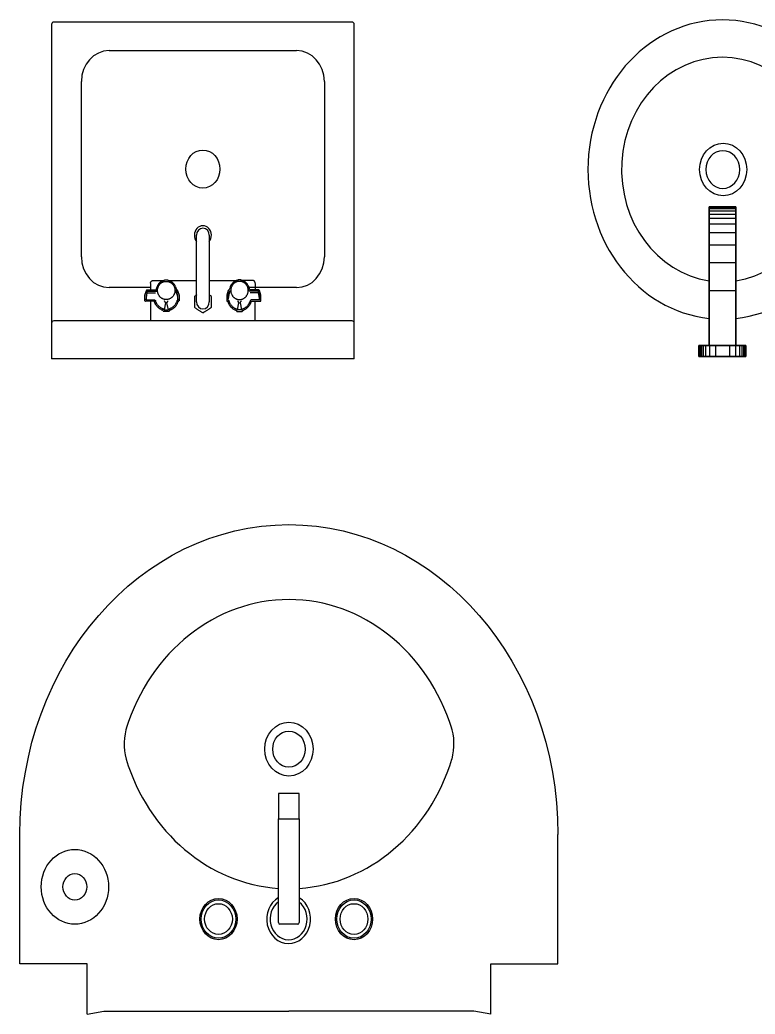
# Model space of a CAD drawing. Header units: inches. Extents: x -610279 to 716273, y -3458896 to 18603.
# Drawn here: x -236519 to -47981, y -3300124 to -3045124 of the extents above; entities that cross this region are included whole.
import ezdxf

# ---------------------------------------------------------------- set-up
doc = ezdxf.new("R2010")
doc.units = ezdxf.units.IN
doc.layers.add('6.Furniture', color=2, linetype='Continuous')
doc.layers.add('freecads.com', color=7, linetype='Continuous')
doc.styles.add('PL-01$0$Standard', font='ARIALN.TTF')

# ---------------------------------------------------------------- blocks, each defined once
blk = doc.blocks.new('bathroom blocks')
at = {"layer": 'freecads.com'}
for p, q in [((676, 17197.7), (701, 17193.7)), ((676, 17197.7), (676, 17130.7)), ((676, 17197.7), (701, 17193.7)), ((676, 17197.7), (676, 17130.7)), ((676, 17197.7), (701, 17193.7)), ((676, 17197.7), (676, 17130.7)), ((676, 17197.7), (701, 17193.7)), ((676, 17197.7), (676, 17130.7)), ((701, 17193.7), (976, 17193.7)), ((701, 17193.7), (976, 17193.7)), ((701, 17193.7), (976, 17193.7)), ((701, 17193.7), (976, 17193.7)), ((1251, 17193.7), (976, 17193.7)), ((1251, 17193.7), (976, 17193.7)), ((1251, 17193.7), (976, 17193.7)), ((1251, 17193.7), (976, 17193.7)), ((1276, 17197.7), (1251, 17193.7)), ((1276, 17197.7), (1251, 17193.7)), ((1276, 17197.7), (1251, 17193.7)), ((1276, 17197.7), (1251, 17193.7)), ((1276, 17197.7), (1276, 17130.7)), ((1276, 17197.7), (1276, 17130.7)), ((1276, 17197.7), (1276, 17130.7)), ((1276, 17197.7), (1276, 17130.7)), ((576, 17130.7), (576, 16957.6)), ((676, 17130.7), (576, 17130.7)), ((576, 17130.7), (576, 16957.6)), ((676, 17130.7), (576, 17130.7)), ((576, 17130.7), (576, 16957.6)), ((676, 17130.7), (576, 17130.7)), ((576, 17130.7), (576, 16957.6)), ((676, 17130.7), (576, 17130.7)), ((1276, 17130.7), (1376, 17130.7)), ((1276, 17130.7), (1376, 17130.7)), ((1276, 17130.7), (1376, 17130.7)), ((1276, 17130.7), (1376, 17130.7)), ((1376, 17130.7), (1376, 16957.6)), ((1376, 17130.7), (1376, 16957.6)), ((1376, 17130.7), (1376, 16957.6)), ((1376, 17130.7), (1376, 16957.6)), ((960.5, 16936.7), (960.5, 17075.4)), ((960.5, 16936.7), (960.5, 17075.4)), ((960.5, 16936.7), (960.5, 17075.4)), ((960.5, 16936.7), (960.5, 17075.4)), ((962.5, 17077.4), (989.4, 17077.4)), ((962.5, 17077.4), (989.4, 17077.4)), ((962.5, 17077.4), (989.4, 17077.4)), ((962.5, 17077.4), (989.4, 17077.4)), ((991.4, 17075.4), (991.4, 16936.7)), ((991.4, 17075.4), (991.4, 16936.7)), ((991.4, 17075.4), (991.4, 16936.7)), ((991.4, 17075.4), (991.4, 16936.7)), ((991.4, 16936.7), (960.5, 16936.7)), ((991.4, 16936.7), (960.5, 16936.7)), ((960.5, 16936.7), (960.5, 16902.7)), ((991.4, 16936.7), (960.5, 16936.7)), ((991.4, 16936.7), (960.5, 16936.7)), ((960.5, 16936.7), (960.5, 16902.7)), ((991.4, 16936.7), (960.5, 16936.7)), ((991.4, 16936.7), (960.5, 16936.7)), ((960.5, 16936.7), (960.5, 16902.7)), ((991.4, 16936.7), (960.5, 16936.7)), ((991.4, 16936.7), (960.5, 16936.7)), ((960.5, 16936.7), (960.5, 16902.7)), ((991.4, 16902.7), (991.4, 16936.7)), ((991.4, 16902.7), (991.4, 16936.7)), ((991.4, 16902.7), (991.4, 16936.7)), ((991.4, 16902.7), (991.4, 16936.7)), ((960.5, 16902.7), (991.4, 16902.7)), ((960.5, 16902.7), (991.4, 16902.7)), ((960.5, 16902.7), (991.4, 16902.7)), ((960.5, 16902.7), (991.4, 16902.7)), ((296.4, 16319.1), (296.4, 16304.1)), ((366.4, 16319.1), (296.4, 16319.1)), ((296.4, 16304.1), (296.4, 16319.1)), ((296.6, 16304.1), (296.6, 16319.1)), ((296.8, 16304.1), (296.8, 16319.1)), ((297.2, 16304.1), (297.2, 16319.1)), ((297.8, 16304.1), (297.8, 16319.1)), ((298.7, 16304.1), (298.7, 16319.1)), ((300.3, 16304.1), (300.3, 16319.1)), ((302.6, 16304.1), (302.6, 16319.1)), ((306.2, 16304.1), (306.2, 16319.1)), ((312.2, 16304.1), (312.2, 16319.1)), ((320.9, 16304.1), (320.9, 16319.1)), ((341.8, 16304.1), (341.8, 16319.1)), ((350.5, 16304.1), (350.5, 16319.1)), ((356.5, 16304.1), (356.5, 16319.1)), ((360.1, 16304.1), (360.1, 16319.1)), ((362.4, 16304.1), (362.4, 16319.1)), ((364, 16304.1), (364, 16319.1)), ((364.9, 16304.1), (364.9, 16319.1)), ((365.5, 16304.1), (365.5, 16319.1)), ((365.9, 16304.1), (365.9, 16319.1)), ((366.1, 16304.1), (366.1, 16319.1)), ((366.3, 16304.1), (366.3, 16319.1)), ((366.4, 16304.1), (366.4, 16319.1)), ((878.9, 16322.1), (1328.9, 16322.1)), ((878.9, 16322.1), (878.9, 15875.3)), ((1328.9, 15875.3), (1328.9, 16322.1)), ((296.4, 16304.1), (366.4, 16304.1)), ((351.4, 16304.1), (311.4, 16304.1)), ((311.4, 16304.1), (311.4, 16119.1)), ((351.4, 16119.1), (351.4, 16304.1)), ((882.1, 16271.3), (1325.7, 16271.3)), ((1026.1, 16271.3), (1026.1, 16264.3)), ((1026.1, 16264.3), (1026.1, 16245.2)), ((1181.7, 16264.3), (1181.7, 16271.3)), ((1181.7, 16245.2), (1181.7, 16264.3)), ((1033.4, 16248.7), (1033, 16248.1)), ((1033.7, 16249.3), (1033.4, 16248.7)), ((1034.1, 16249.9), (1033.7, 16249.3)), ((1034.5, 16250.5), (1034.1, 16249.9)), ((1034.9, 16251), (1034.5, 16250.5)), ((1035.4, 16251.6), (1034.9, 16251)), ((1035.4, 16248.7), (1035.1, 16248.1)), ((1035.9, 16252.1), (1035.4, 16251.6)), ((1035.9, 16249.2), (1035.4, 16248.7)), ((1036.4, 16252.6), (1035.9, 16252.1)), ((1036.3, 16249.8), (1035.9, 16249.2)), ((1036.8, 16250.3), (1036.3, 16249.8)), ((1036.9, 16253.1), (1036.4, 16252.6)), ((1037.2, 16250.9), (1036.8, 16250.3)), ((1037.4, 16253.6), (1036.9, 16253.1)), ((1037.8, 16251.4), (1037.2, 16250.9)), ((1038, 16254), (1037.4, 16253.6)), ((1038.3, 16251.9), (1037.8, 16251.4)), ((1038.6, 16254.5), (1038, 16254)), ((1038.9, 16252.3), (1038.3, 16251.9)), ((1039.2, 16254.9), (1038.6, 16254.5)), ((1039.4, 16252.8), (1038.9, 16252.3)), ((1039.8, 16255.2), (1039.2, 16254.9)), ((1040, 16253.2), (1039.4, 16252.8)), ((1040.4, 16255.6), (1039.8, 16255.2)), ((1040.7, 16253.5), (1040, 16253.2)), ((1041.1, 16255.9), (1040.4, 16255.6)), ((1041.3, 16253.9), (1040.7, 16253.5)), ((1041.8, 16256.2), (1041.1, 16255.9)), ((1041.9, 16254.2), (1041.3, 16253.9)), ((1042.4, 16256.5), (1041.8, 16256.2)), ((1042.6, 16254.5), (1041.9, 16254.2)), ((1043.1, 16256.8), (1042.4, 16256.5)), ((1043.3, 16254.8), (1042.6, 16254.5)), ((1043.8, 16257), (1043.1, 16256.8)), ((1044, 16255.1), (1043.3, 16254.8)), ((1044.2, 16257.1), (1043.8, 16257)), ((1044.7, 16255.3), (1044, 16255.1)), ((1044.3, 16257.2), (1044.2, 16257.1)), ((1044.2, 16257.1), (1044.2, 16257.1)), ((1044.5, 16257.2), (1044.3, 16257.2)), ((1044.6, 16257.3), (1044.5, 16257.2)), ((1044.7, 16257.5), (1044.6, 16257.4)), ((1044.6, 16257.4), (1044.6, 16257.3)), ((1044.7, 16257.8), (1044.7, 16257.7)), ((1044.7, 16257.7), (1044.7, 16257.7)), ((1044.7, 16257.7), (1044.7, 16257.5)), ((1045, 16255.4), (1044.7, 16255.3)), ((1045.3, 16255.5), (1045, 16255.4)), ((1045.6, 16255.7), (1045.3, 16255.5)), ((1053.3, 16258.6), (1045.5, 16258.6)), ((1045.9, 16256), (1045.6, 16255.7)), ((1046.1, 16256.3), (1045.9, 16256)), ((1046.2, 16256.6), (1046.1, 16256.3)), ((1046.3, 16256.7), (1046.2, 16256.6)), ((1048.3, 16247.3), (1046.3, 16256.7)), ((1046.3, 16256.7), (1052.6, 16256.7)), ((1052.6, 16256.7), (1050.5, 16247.3)), ((1052.6, 16256.7), (1052.6, 16256.6)), ((1052.6, 16256.6), (1052.7, 16256.3)), ((1052.7, 16256.3), (1053, 16256)), ((1053, 16256), (1053.2, 16255.7)), ((1053.2, 16255.7), (1053.5, 16255.5)), ((1053.5, 16255.5), (1053.8, 16255.4)), ((1053.8, 16255.4), (1054.1, 16255.3)), ((1054.1, 16257.7), (1054.1, 16257.8)), ((1054.1, 16257.5), (1054.1, 16257.7)), ((1054.1, 16257.7), (1054.1, 16257.7)), ((1054.2, 16257.4), (1054.1, 16257.5)), ((1054.8, 16255.1), (1054.1, 16255.3)), ((1054.3, 16257.3), (1054.2, 16257.4)), ((1054.3, 16257.2), (1054.3, 16257.3)), ((1054.5, 16257.2), (1054.3, 16257.2)), ((1054.6, 16257.1), (1054.5, 16257.2)), ((1055.2, 16256.9), (1054.6, 16257.1)), ((1054.6, 16257.1), (1054.6, 16257.1)), ((1055.5, 16254.8), (1054.8, 16255.1)), ((1055.9, 16256.7), (1055.2, 16256.9)), ((1056.2, 16254.5), (1055.5, 16254.8)), ((1056.6, 16256.4), (1055.9, 16256.7)), ((1056.9, 16254.2), (1056.2, 16254.5)), ((1057.2, 16256.1), (1056.6, 16256.4)), ((1057.5, 16253.9), (1056.9, 16254.2)), ((1057.9, 16255.8), (1057.2, 16256.1)), ((1058.2, 16253.5), (1057.5, 16253.9)), ((1058.5, 16255.5), (1057.9, 16255.8)), ((1058.8, 16253.2), (1058.2, 16253.5)), ((1059.2, 16255.1), (1058.5, 16255.5)), ((1059.4, 16252.8), (1058.8, 16253.2)), ((1059.8, 16254.8), (1059.2, 16255.1)), ((1060, 16252.3), (1059.4, 16252.8)), ((1060.4, 16254.3), (1059.8, 16254.8)), ((1060.5, 16251.9), (1060, 16252.3)), ((1060.9, 16253.9), (1060.4, 16254.3)), ((1061.1, 16251.4), (1060.5, 16251.9)), ((1061.5, 16253.5), (1060.9, 16253.9)), ((1061.6, 16250.9), (1061.1, 16251.4)), ((1062, 16253), (1061.5, 16253.5)), ((1062.1, 16250.3), (1061.6, 16250.9)), ((1062.6, 16252.5), (1062, 16253)), ((1062.5, 16249.8), (1062.1, 16250.3)), ((1063, 16249.2), (1062.5, 16249.8)), ((1063.1, 16252), (1062.6, 16252.5)), ((1063.4, 16248.7), (1063, 16249.2)), ((1063.5, 16251.5), (1063.1, 16252)), ((1063.7, 16248.1), (1063.4, 16248.7)), ((1064, 16250.9), (1063.5, 16251.5)), ((1064.4, 16250.3), (1064, 16250.9)), ((1064.8, 16249.8), (1064.4, 16250.3)), ((1065.2, 16249.2), (1064.8, 16249.8)), ((1065.5, 16248.6), (1065.2, 16249.2)), ((1065.9, 16247.9), (1065.5, 16248.6)), ((1091.9, 16253.7), (1091.2, 16253.2)), ((1091.2, 16253.2), (1091.2, 16245.9)), ((1092.7, 16254.1), (1091.9, 16253.7)), ((1093.5, 16254.6), (1092.7, 16254.1)), ((1094.2, 16255), (1093.5, 16254.6)), ((1095.1, 16255.5), (1094.2, 16255)), ((1095.9, 16256), (1095.1, 16255.5)), ((1096.7, 16256.4), (1095.9, 16256)), ((1097.5, 16256.9), (1096.7, 16256.4)), ((1098.3, 16257.4), (1097.5, 16256.9)), ((1099.1, 16257.8), (1098.3, 16257.4)), ((1099.8, 16258.2), (1099.1, 16257.8)), ((1100.5, 16258.6), (1099.8, 16258.2)), ((1101.2, 16259), (1100.5, 16258.6)), ((1101.9, 16259.4), (1101.2, 16259)), ((1102.6, 16259.8), (1101.9, 16259.4)), ((1103.9, 16260.6), (1102.6, 16259.8)), ((1104.6, 16260.1), (1103.9, 16260.6)), ((1105.4, 16259.7), (1104.6, 16260.1)), ((1106.2, 16259.3), (1105.4, 16259.7)), ((1106.9, 16258.8), (1106.2, 16259.3)), ((1107.8, 16258.3), (1106.9, 16258.8)), ((1108.6, 16257.9), (1107.8, 16258.3)), ((1109.4, 16257.4), (1108.6, 16257.9)), ((1110.2, 16256.9), (1109.4, 16257.4)), ((1111, 16256.4), (1110.2, 16256.9)), ((1111.8, 16256), (1111, 16256.4)), ((1112.5, 16255.6), (1111.8, 16256)), ((1113.2, 16255.2), (1112.5, 16255.6)), ((1113.9, 16254.8), (1113.2, 16255.2)), ((1114.6, 16254.4), (1113.9, 16254.8)), ((1115.3, 16254), (1114.6, 16254.4)), ((1116.6, 16253.2), (1115.3, 16254)), ((1116.6, 16245.9), (1116.6, 16253.2)), ((1141.9, 16247.9), (1142.2, 16248.6)), ((1142.2, 16248.6), (1142.6, 16249.2)), ((1142.6, 16249.2), (1143, 16249.8)), ((1143, 16249.8), (1143.4, 16250.3)), ((1143.4, 16250.3), (1143.8, 16250.9)), ((1143.8, 16250.9), (1144.2, 16251.5)), ((1144, 16248.1), (1144.4, 16248.7)), ((1144.2, 16251.5), (1144.7, 16252)), ((1144.4, 16248.7), (1144.8, 16249.2)), ((1144.7, 16252), (1145.2, 16252.5)), ((1144.8, 16249.2), (1145.3, 16249.8)), ((1145.2, 16252.5), (1145.7, 16253)), ((1145.3, 16249.8), (1145.7, 16250.3)), ((1145.7, 16253), (1146.3, 16253.5)), ((1145.7, 16250.3), (1146.2, 16250.9)), ((1146.2, 16250.9), (1146.7, 16251.4)), ((1146.3, 16253.5), (1146.8, 16253.9)), ((1146.7, 16251.4), (1147.3, 16251.9)), ((1146.8, 16253.9), (1147.4, 16254.3)), ((1147.3, 16251.9), (1147.8, 16252.3)), ((1147.4, 16254.3), (1148, 16254.8)), ((1147.8, 16252.3), (1148.4, 16252.8)), ((1148, 16254.8), (1148.6, 16255.1)), ((1148.4, 16252.8), (1149, 16253.2)), ((1148.6, 16255.1), (1149.3, 16255.5)), ((1149, 16253.2), (1149.6, 16253.5)), ((1149.3, 16255.5), (1149.9, 16255.8)), ((1149.6, 16253.5), (1150.3, 16253.9)), ((1149.9, 16255.8), (1150.6, 16256.1)), ((1150.3, 16253.9), (1150.9, 16254.2)), ((1150.6, 16256.1), (1151.2, 16256.4)), ((1150.9, 16254.2), (1151.6, 16254.5)), ((1151.2, 16256.4), (1151.9, 16256.7)), ((1151.6, 16254.5), (1152.3, 16254.8)), ((1151.9, 16256.7), (1152.6, 16256.9)), ((1152.3, 16254.8), (1153, 16255.1)), ((1152.6, 16256.9), (1153.2, 16257.1)), ((1153, 16255.1), (1153.7, 16255.3)), ((1153.2, 16257.1), (1153.3, 16257.2)), ((1153.2, 16257.1), (1153.2, 16257.1)), ((1153.3, 16257.2), (1153.4, 16257.2)), ((1153.4, 16257.2), (1153.5, 16257.3)), ((1153.5, 16257.3), (1153.6, 16257.4)), ((1153.6, 16257.4), (1153.7, 16257.5)), ((1153.7, 16257.7), (1153.7, 16257.8)), ((1153.7, 16257.5), (1153.7, 16257.7)), ((1153.7, 16257.7), (1153.7, 16257.7)), ((1154, 16255.4), (1153.7, 16255.3)), ((1154.2, 16255.5), (1154, 16255.4)), ((1154.5, 16255.7), (1154.2, 16255.5)), ((1154.4, 16258.6), (1162.3, 16258.6)), ((1154.8, 16256), (1154.5, 16255.7)), ((1155, 16256.3), (1154.8, 16256)), ((1155.2, 16256.6), (1155, 16256.3)), ((1155.2, 16256.7), (1157.3, 16247.3)), ((1161.5, 16256.7), (1155.2, 16256.7)), ((1155.2, 16256.7), (1155.2, 16256.6)), ((1159.5, 16247.3), (1161.5, 16256.7)), ((1161.5, 16256.7), (1161.5, 16256.6)), ((1161.5, 16256.6), (1161.7, 16256.3)), ((1161.7, 16256.3), (1161.9, 16256)), ((1161.9, 16256), (1162.2, 16255.7)), ((1162.2, 16255.7), (1162.5, 16255.5)), ((1162.5, 16255.5), (1162.8, 16255.4)), ((1162.8, 16255.4), (1163.1, 16255.3)), ((1163.1, 16257.8), (1163.1, 16257.7)), ((1163.1, 16257.7), (1163.1, 16257.7)), ((1163.1, 16257.7), (1163.1, 16257.5)), ((1163.1, 16257.5), (1163.1, 16257.4)), ((1163.1, 16257.4), (1163.2, 16257.3)), ((1163.1, 16255.3), (1163.8, 16255.1)), ((1163.2, 16257.3), (1163.3, 16257.2)), ((1163.3, 16257.2), (1163.4, 16257.2)), ((1163.4, 16257.2), (1163.6, 16257.1)), ((1163.6, 16257.1), (1164, 16257)), ((1163.6, 16257.1), (1163.6, 16257.1)), ((1163.8, 16255.1), (1164.5, 16254.8)), ((1164, 16257), (1164.7, 16256.8)), ((1164.5, 16254.8), (1165.2, 16254.5)), ((1164.7, 16256.8), (1165.3, 16256.5)), ((1165.2, 16254.5), (1165.8, 16254.2)), ((1165.3, 16256.5), (1166, 16256.2)), ((1165.8, 16254.2), (1166.5, 16253.9)), ((1166, 16256.2), (1166.7, 16255.9)), ((1166.5, 16253.9), (1167.1, 16253.5)), ((1166.7, 16255.9), (1167.3, 16255.6)), ((1167.1, 16253.5), (1167.7, 16253.2)), ((1167.3, 16255.6), (1168, 16255.2)), ((1167.7, 16253.2), (1168.3, 16252.8)), ((1168, 16255.2), (1168.6, 16254.9)), ((1168.3, 16252.8), (1168.9, 16252.3)), ((1168.6, 16254.9), (1169.2, 16254.5)), ((1168.9, 16252.3), (1169.5, 16251.9)), ((1169.2, 16254.5), (1169.8, 16254)), ((1169.5, 16251.9), (1170, 16251.4)), ((1169.8, 16254), (1170.3, 16253.6)), ((1170, 16251.4), (1170.5, 16250.9)), ((1170.3, 16253.6), (1170.9, 16253.1)), ((1170.5, 16250.9), (1171, 16250.3)), ((1170.9, 16253.1), (1171.4, 16252.6)), ((1171, 16250.3), (1171.5, 16249.8)), ((1171.4, 16252.6), (1171.9, 16252.1)), ((1171.5, 16249.8), (1171.9, 16249.2)), ((1171.9, 16252.1), (1172.4, 16251.6)), ((1171.9, 16249.2), (1172.3, 16248.7)), ((1172.3, 16248.7), (1172.7, 16248.1)), ((1172.4, 16251.6), (1172.8, 16251)), ((1172.8, 16251), (1173.3, 16250.5)), ((1173.3, 16250.5), (1173.7, 16249.9)), ((1173.7, 16249.9), (1174.1, 16249.3)), ((1174.1, 16249.3), (1174.4, 16248.7)), ((1174.4, 16248.7), (1174.8, 16248.1)), ((1017.7, 16244.4), (1017.7, 16237)), ((1017.8, 16236.8), (1019.9, 16230.6)), ((1031.3, 16245.2), (1018.5, 16245.2)), ((1019.4, 16243.3), (1031.4, 16243.3)), ((1019.4, 16243.3), (1021.3, 16233.8)), ((1019.4, 16237.6), (1019.4, 16243.3)), ((1021.3, 16231.8), (1019.4, 16237.6)), ((1031.4, 16245.2), (1031.3, 16245.2)), ((1031.5, 16245.2), (1031.4, 16245.2)), ((1031.4, 16243.3), (1031.8, 16243.3)), ((1031.6, 16245.2), (1031.5, 16245.2)), ((1031.8, 16245.3), (1031.6, 16245.2)), ((1031.9, 16245.4), (1031.8, 16245.3)), ((1031.8, 16243.3), (1032.2, 16243.4)), ((1032, 16245.6), (1031.9, 16245.5)), ((1031.9, 16245.5), (1031.9, 16245.4)), ((1032.2, 16246.2), (1032, 16245.6)), ((1032, 16245.6), (1032, 16245.6)), ((1032.4, 16246.8), (1032.2, 16246.2)), ((1032.2, 16243.4), (1032.5, 16243.6)), ((1032.7, 16247.5), (1032.4, 16246.8)), ((1032.5, 16243.6), (1032.8, 16243.8)), ((1033, 16248.1), (1032.7, 16247.5)), ((1032.8, 16243.8), (1033.1, 16244)), ((1033.1, 16244), (1033.4, 16244.3)), ((1033.4, 16244.3), (1033.5, 16244.6)), ((1033.5, 16244.6), (1033.6, 16244.8)), ((1033.8, 16245.5), (1033.6, 16244.8)), ((1034.1, 16246.2), (1033.8, 16245.5)), ((1034.4, 16246.8), (1034.1, 16246.2)), ((1034.7, 16247.4), (1034.4, 16246.8)), ((1035.1, 16248.1), (1034.7, 16247.4)), ((1037.2, 16234.9), (1037, 16234.3)), ((1037.5, 16235.4), (1037.2, 16234.9)), ((1037.8, 16236), (1037.5, 16235.4)), ((1038.1, 16236.6), (1037.8, 16236)), ((1038.4, 16237.1), (1038.1, 16236.6)), ((1038.8, 16237.6), (1038.4, 16237.1)), ((1039.2, 16238.1), (1038.8, 16237.6)), ((1039.6, 16238.6), (1039.2, 16238.1)), ((1040, 16239), (1039.6, 16238.6)), ((1040.5, 16239.5), (1040, 16239)), ((1041, 16239.9), (1040.5, 16239.5)), ((1041.5, 16240.3), (1041, 16239.9)), ((1042, 16240.6), (1041.5, 16240.3)), ((1042.5, 16241), (1042, 16240.6)), ((1043.1, 16241.3), (1042.5, 16241)), ((1043.7, 16241.6), (1043.1, 16241.3)), ((1044.3, 16241.8), (1043.7, 16241.6)), ((1044.9, 16242.1), (1044.3, 16241.8)), ((1045.5, 16242.3), (1044.9, 16242.1)), ((1046.2, 16242.4), (1045.5, 16242.3)), ((1046.8, 16242.6), (1046.2, 16242.4)), ((1047, 16244.8), (1046.6, 16244.5)), ((1046.6, 16244.5), (1046.6, 16244.5)), ((1047.4, 16242.7), (1046.8, 16242.6)), ((1047.2, 16245.1), (1047, 16244.8)), ((1047.5, 16245.4), (1047.2, 16245.1)), ((1048.1, 16242.8), (1047.4, 16242.7)), ((1047.8, 16245.8), (1047.5, 16245.4)), ((1048, 16246.3), (1047.8, 16245.8)), ((1048.1, 16246.6), (1048, 16246.3)), ((1048.2, 16246.9), (1048.1, 16246.6)), ((1048.7, 16242.8), (1048.1, 16242.8)), ((1048.3, 16247.3), (1048.2, 16246.9)), ((1050.5, 16247.3), (1048.3, 16247.3)), ((1049.4, 16242.8), (1048.7, 16242.8)), ((1050.1, 16242.8), (1049.4, 16242.8)), ((1050.7, 16242.8), (1050.1, 16242.8)), ((1050.5, 16247.3), (1050.6, 16246.9)), ((1050.6, 16246.9), (1050.7, 16246.6)), ((1050.7, 16246.6), (1050.8, 16246.3)), ((1051.4, 16242.7), (1050.7, 16242.8)), ((1050.8, 16246.3), (1051, 16245.8)), ((1051, 16245.8), (1051.3, 16245.4)), ((1051.3, 16245.4), (1051.6, 16245.1)), ((1052, 16242.6), (1051.4, 16242.7)), ((1051.6, 16245.1), (1051.9, 16244.8)), ((1051.9, 16244.8), (1052.2, 16244.5)), ((1052.7, 16242.4), (1052, 16242.6)), ((1052.2, 16244.5), (1052.2, 16244.5)), ((1053.3, 16242.3), (1052.7, 16242.4)), ((1053.9, 16242.1), (1053.3, 16242.3)), ((1054.5, 16241.8), (1053.9, 16242.1)), ((1055.1, 16241.6), (1054.5, 16241.8)), ((1055.7, 16241.3), (1055.1, 16241.6)), ((1056.3, 16241), (1055.7, 16241.3)), ((1056.8, 16240.6), (1056.3, 16241)), ((1057.3, 16240.3), (1056.8, 16240.6)), ((1057.9, 16239.9), (1057.3, 16240.3)), ((1058.3, 16239.5), (1057.9, 16239.9)), ((1058.8, 16239), (1058.3, 16239.5)), ((1059.2, 16238.6), (1058.8, 16239)), ((1059.7, 16238.1), (1059.2, 16238.6)), ((1060, 16237.6), (1059.7, 16238.1)), ((1060.4, 16237.1), (1060, 16237.6)), ((1060.7, 16236.6), (1060.4, 16237.1)), ((1061, 16236), (1060.7, 16236.6)), ((1061.3, 16235.4), (1061, 16236)), ((1061.6, 16234.9), (1061.3, 16235.4)), ((1061.8, 16234.3), (1061.6, 16234.9)), ((1064.1, 16247.4), (1063.7, 16248.1)), ((1064.4, 16246.8), (1064.1, 16247.4)), ((1064.7, 16246.2), (1064.4, 16246.8)), ((1065, 16245.5), (1064.7, 16246.2)), ((1064.7, 16234.7), (1065, 16235.3)), ((1066.7, 16237.5), (1064.8, 16231.8)), ((1065.2, 16244.8), (1065, 16245.5)), ((1065, 16235.3), (1065.2, 16236)), ((1065.3, 16244.6), (1065.2, 16244.8)), ((1065.5, 16244.3), (1065.3, 16244.6)), ((1065.3, 16236.2), (1066, 16239.6)), ((1065.7, 16244), (1065.5, 16244.3)), ((1066, 16243.8), (1065.7, 16244)), ((1066.2, 16247.3), (1065.9, 16247.9)), ((1066.3, 16243.6), (1066, 16243.8)), ((1066, 16239.6), (1066.7, 16243.4)), ((1066.4, 16246.7), (1066.2, 16247.3)), ((1066.7, 16243.4), (1066.3, 16243.6)), ((1066.3, 16230.6), (1068.3, 16236.8)), ((1066.7, 16246), (1066.4, 16246.7)), ((1066.8, 16245.6), (1066.7, 16246)), ((1066.7, 16243.4), (1066.7, 16243.4)), ((1066.7, 16243.4), (1066.7, 16237.5)), ((1066.9, 16245.5), (1066.8, 16245.6)), ((1066.8, 16245.6), (1066.8, 16245.6)), ((1067, 16245.4), (1066.9, 16245.5)), ((1067.1, 16245.3), (1067, 16245.4)), ((1067.2, 16245.2), (1067.1, 16245.3)), ((1067.3, 16245.2), (1067.2, 16245.2)), ((1067.5, 16245.2), (1067.3, 16245.2)), ((1067.6, 16245.2), (1067.5, 16245.2)), ((1067.5, 16245.2), (1067.5, 16245.2)), ((1068.4, 16237), (1068.4, 16244.4)), ((1091.2, 16245.9), (1091.2, 16238.6)), ((1091.2, 16238.6), (1092.5, 16237.8)), ((1092.5, 16237.8), (1093.2, 16237.4)), ((1093.2, 16237.4), (1093.8, 16237)), ((1093.8, 16237), (1094.4, 16236.7)), ((1094.4, 16157), (1094.4, 16245.9)), ((1113.4, 16245.9), (1113.4, 16157)), ((1113.4, 16236.7), (1113.5, 16236.8)), ((1113.5, 16236.8), (1114.3, 16237.3)), ((1114.3, 16237.3), (1114.7, 16237.5)), ((1114.7, 16237.5), (1115.1, 16237.7)), ((1115.1, 16237.7), (1115.8, 16238.1)), ((1115.8, 16238.1), (1116.6, 16238.6)), ((1116.6, 16238.6), (1116.6, 16245.9)), ((1139.4, 16237), (1139.4, 16244.4)), ((1141.5, 16230.6), (1139.4, 16236.8)), ((1140.2, 16245.2), (1140.3, 16245.2)), ((1140.3, 16245.2), (1140.3, 16245.2)), ((1140.3, 16245.2), (1140.4, 16245.2)), ((1140.4, 16245.2), (1140.6, 16245.2)), ((1140.6, 16245.2), (1140.7, 16245.3)), ((1140.7, 16245.3), (1140.8, 16245.4)), ((1140.8, 16245.4), (1140.9, 16245.5)), ((1140.9, 16245.5), (1141, 16245.6)), ((1141, 16245.6), (1141.1, 16246)), ((1141, 16245.6), (1141, 16245.6)), ((1141, 16243.4), (1141.1, 16243.4)), ((1141.8, 16239.6), (1141, 16243.4)), ((1141, 16243.4), (1141, 16237.5)), ((1141, 16237.5), (1143, 16231.8)), ((1141.1, 16246), (1141.4, 16246.7)), ((1141.1, 16243.4), (1141.5, 16243.6)), ((1141.4, 16246.7), (1141.6, 16247.3)), ((1141.5, 16243.6), (1141.8, 16243.8)), ((1141.6, 16247.3), (1141.9, 16247.9)), ((1141.8, 16243.8), (1142.1, 16244)), ((1142.5, 16236.2), (1141.8, 16239.6)), ((1142.1, 16244), (1142.3, 16244.3)), ((1142.3, 16244.3), (1142.5, 16244.6)), ((1142.5, 16244.6), (1142.6, 16244.8)), ((1142.6, 16244.8), (1142.8, 16245.5)), ((1142.8, 16235.3), (1142.6, 16236)), ((1142.8, 16245.5), (1143.1, 16246.2)), ((1143.1, 16234.7), (1142.8, 16235.3)), ((1143.1, 16246.2), (1143.4, 16246.8)), ((1143.4, 16246.8), (1143.7, 16247.4)), ((1143.7, 16247.4), (1144, 16248.1)), ((1146, 16234.3), (1146.2, 16234.9)), ((1146.2, 16234.9), (1146.5, 16235.4)), ((1146.5, 16235.4), (1146.7, 16236)), ((1146.7, 16236), (1147, 16236.6)), ((1147, 16236.6), (1147.4, 16237.1)), ((1147.4, 16237.1), (1147.7, 16237.6)), ((1147.7, 16237.6), (1148.1, 16238.1)), ((1148.1, 16238.1), (1148.5, 16238.6)), ((1148.5, 16238.6), (1149, 16239)), ((1149, 16239), (1149.4, 16239.5)), ((1149.4, 16239.5), (1149.9, 16239.9)), ((1149.9, 16239.9), (1150.4, 16240.3)), ((1150.4, 16240.3), (1151, 16240.6)), ((1151, 16240.6), (1151.5, 16241)), ((1151.5, 16241), (1152.1, 16241.3)), ((1152.1, 16241.3), (1152.7, 16241.6)), ((1152.7, 16241.6), (1153.3, 16241.8)), ((1153.3, 16241.8), (1153.9, 16242.1)), ((1153.9, 16242.1), (1154.5, 16242.3)), ((1154.5, 16242.3), (1155.1, 16242.4)), ((1155.1, 16242.4), (1155.8, 16242.6)), ((1155.9, 16244.8), (1155.6, 16244.5)), ((1155.6, 16244.5), (1155.6, 16244.5)), ((1155.8, 16242.6), (1156.4, 16242.7)), ((1156.2, 16245.1), (1155.9, 16244.8)), ((1156.5, 16245.4), (1156.2, 16245.1)), ((1156.4, 16242.7), (1157.1, 16242.8)), ((1156.7, 16245.8), (1156.5, 16245.4)), ((1157, 16246.3), (1156.7, 16245.8)), ((1157.1, 16246.6), (1157, 16246.3)), ((1157.2, 16246.9), (1157.1, 16246.6)), ((1157.1, 16242.8), (1157.7, 16242.8)), ((1157.3, 16247.3), (1157.2, 16246.9)), ((1157.3, 16247.3), (1159.5, 16247.3)), ((1157.7, 16242.8), (1158.4, 16242.8)), ((1158.4, 16242.8), (1159, 16242.8)), ((1159, 16242.8), (1159.7, 16242.8)), ((1159.5, 16247.3), (1159.6, 16246.9)), ((1159.6, 16246.9), (1159.6, 16246.6)), ((1159.6, 16246.6), (1159.8, 16246.3)), ((1159.7, 16242.8), (1160.3, 16242.7)), ((1159.8, 16246.3), (1160, 16245.8)), ((1160, 16245.8), (1160.3, 16245.4)), ((1160.3, 16245.4), (1160.5, 16245.1)), ((1160.3, 16242.7), (1161, 16242.6)), ((1160.5, 16245.1), (1160.8, 16244.8)), ((1160.8, 16244.8), (1161.1, 16244.5)), ((1161, 16242.6), (1161.6, 16242.4)), ((1161.1, 16244.5), (1161.1, 16244.5)), ((1161.6, 16242.4), (1162.3, 16242.3)), ((1162.3, 16242.3), (1162.9, 16242.1)), ((1162.9, 16242.1), (1163.5, 16241.8)), ((1163.5, 16241.8), (1164.1, 16241.6)), ((1164.1, 16241.6), (1164.7, 16241.3)), ((1164.7, 16241.3), (1165.2, 16241)), ((1165.2, 16241), (1165.8, 16240.6)), ((1165.8, 16240.6), (1166.3, 16240.3)), ((1166.3, 16240.3), (1166.8, 16239.9)), ((1166.8, 16239.9), (1167.3, 16239.5)), ((1167.3, 16239.5), (1167.8, 16239)), ((1167.8, 16239), (1168.2, 16238.6)), ((1168.2, 16238.6), (1168.6, 16238.1)), ((1168.6, 16238.1), (1169, 16237.6)), ((1169, 16237.6), (1169.4, 16237.1)), ((1169.4, 16237.1), (1169.7, 16236.6)), ((1169.7, 16236.6), (1170, 16236)), ((1170, 16236), (1170.3, 16235.4)), ((1170.3, 16235.4), (1170.5, 16234.9)), ((1170.5, 16234.9), (1170.7, 16234.3)), ((1172.7, 16248.1), (1173.1, 16247.4)), ((1173.1, 16247.4), (1173.4, 16246.8)), ((1173.4, 16246.8), (1173.7, 16246.2)), ((1173.7, 16246.2), (1173.9, 16245.5)), ((1173.9, 16245.5), (1174.2, 16244.8)), ((1174.3, 16244.6), (1174.2, 16244.8)), ((1174.4, 16244.3), (1174.3, 16244.6)), ((1174.7, 16244), (1174.4, 16244.3)), ((1174.9, 16243.8), (1174.7, 16244)), ((1174.8, 16248.1), (1175.1, 16247.5)), ((1175.3, 16243.6), (1174.9, 16243.8)), ((1175.1, 16247.5), (1175.3, 16246.8)), ((1175.3, 16246.8), (1175.6, 16246.2)), ((1175.6, 16243.4), (1175.3, 16243.6)), ((1175.6, 16246.2), (1175.8, 16245.6)), ((1176, 16243.3), (1175.6, 16243.4)), ((1175.8, 16245.6), (1175.8, 16245.6)), ((1175.8, 16245.6), (1175.8, 16245.5)), ((1175.8, 16245.5), (1175.9, 16245.4)), ((1175.9, 16245.4), (1176, 16245.3)), ((1176, 16245.3), (1176.1, 16245.2)), ((1176.4, 16243.3), (1176, 16243.3)), ((1176.1, 16245.2), (1176.3, 16245.2)), ((1176.3, 16245.2), (1176.4, 16245.2)), ((1176.4, 16245.2), (1176.5, 16245.2)), ((1188.4, 16243.3), (1176.4, 16243.3)), ((1176.5, 16245.2), (1189.3, 16245.2)), ((1188.4, 16243.3), (1186.5, 16233.8)), ((1186.5, 16231.8), (1188.4, 16237.6)), ((1190, 16236.8), (1187.9, 16230.6)), ((1188.4, 16237.6), (1188.4, 16243.3)), ((1190.1, 16244.4), (1190.1, 16237)), ((311.4, 16231.4), (351.4, 16231.4)), ((964.6, 16226.9), (1035.2, 16226.9)), ((1020.6, 16230), (1033.8, 16230)), ((1021.3, 16233.8), (1033.6, 16233.8)), ((1021.3, 16233.8), (1021.3, 16231.8)), ((1021.3, 16231.8), (1033.6, 16231.8)), ((1026.1, 16223.1), (1026.1, 16230)), ((1026.1, 16221.2), (1026.1, 16223.1)), ((1033.6, 16231.8), (1033.7, 16231.8)), ((1033.7, 16231.8), (1034, 16231.8)), ((1033.8, 16230), (1033.9, 16230)), ((1033.9, 16230), (1034, 16230)), ((1034, 16231.8), (1034.4, 16231.7)), ((1034, 16230), (1034.2, 16230)), ((1034.2, 16230), (1034.2, 16229.9)), ((1034.2, 16229.9), (1035.8, 16225.8)), ((1034.4, 16231.7), (1034.7, 16231.5)), ((1034.7, 16231.5), (1035, 16231.4)), ((1035, 16231.4), (1035.3, 16231.1)), ((1035.3, 16231.1), (1035.6, 16230.7)), ((1035.6, 16230.7), (1037.2, 16226.5)), ((1036, 16225.4), (1035.8, 16225.8)), ((1036.2, 16224.8), (1036, 16225.4)), ((1036.5, 16224.2), (1036.2, 16224.8)), ((1036.5, 16231.3), (1036.4, 16230.6)), ((1036.4, 16230.6), (1036.5, 16230)), ((1036.6, 16232.5), (1036.5, 16231.9)), ((1036.5, 16231.9), (1036.5, 16231.3)), ((1036.5, 16230), (1036.5, 16229.4)), ((1036.5, 16229.4), (1036.6, 16228.8)), ((1036.6, 16224.1), (1036.5, 16224.2)), ((1036.7, 16233.1), (1036.6, 16232.5)), ((1036.6, 16228.8), (1036.7, 16228.2)), ((1036.6, 16224.1), (1036.7, 16223.9)), ((1036.9, 16233.7), (1036.7, 16233.1)), ((1036.7, 16228.2), (1036.9, 16227.6)), ((1036.7, 16223.9), (1037, 16223.4)), ((1037, 16234.3), (1036.9, 16233.7)), ((1036.9, 16227.6), (1037, 16227)), ((1037, 16227), (1037.2, 16226.4)), ((1037, 16223.4), (1037.4, 16222.8)), ((1037.2, 16226.4), (1037.5, 16225.8)), ((1037.4, 16222.8), (1037.8, 16222.3)), ((1037.5, 16225.8), (1037.8, 16225.3)), ((1037.8, 16225.3), (1038.1, 16224.7)), ((1037.8, 16222.3), (1038.2, 16221.8)), ((1038.1, 16224.7), (1038.4, 16224.2)), ((1038.2, 16221.8), (1038.6, 16221.4)), ((1038.4, 16224.2), (1038.8, 16223.7)), ((1038.8, 16223.7), (1039.2, 16223.2)), ((1039.2, 16223.2), (1039.6, 16222.7)), ((1039.6, 16222.7), (1040, 16222.3)), ((1040, 16222.3), (1040.5, 16221.8)), ((1040.5, 16221.8), (1041, 16221.4)), ((1057.9, 16221.4), (1058.3, 16221.8)), ((1058.3, 16221.8), (1058.8, 16222.3)), ((1058.8, 16222.3), (1059.2, 16222.7)), ((1059.2, 16222.7), (1059.7, 16223.2)), ((1059.7, 16223.2), (1060, 16223.7)), ((1060, 16223.7), (1060.4, 16224.2)), ((1060.2, 16221.3), (1060.6, 16221.8)), ((1060.4, 16224.2), (1060.7, 16224.7)), ((1060.6, 16221.8), (1061, 16222.3)), ((1060.7, 16224.7), (1061, 16225.3)), ((1061, 16225.3), (1061.3, 16225.8)), ((1061, 16222.3), (1061.4, 16222.8)), ((1061.3, 16225.8), (1061.6, 16226.4)), ((1061.4, 16222.8), (1061.8, 16223.3)), ((1061.6, 16226.4), (1061.8, 16227)), ((1062, 16233.7), (1061.8, 16234.3)), ((1061.8, 16227), (1062, 16227.6)), ((1061.8, 16223.3), (1062.1, 16223.8)), ((1062.1, 16233.1), (1062, 16233.7)), ((1062, 16227.6), (1062.1, 16228.2)), ((1062.2, 16232.5), (1062.1, 16233.1)), ((1062.1, 16228.2), (1062.2, 16228.8)), ((1062.1, 16223.8), (1062.2, 16224.1)), ((1062.3, 16231.9), (1062.2, 16232.5)), ((1062.2, 16228.8), (1062.3, 16229.4)), ((1062.3, 16224.2), (1062.2, 16224.1)), ((1062.4, 16231.3), (1062.3, 16231.9)), ((1062.3, 16229.4), (1062.4, 16230)), ((1062.6, 16224.8), (1062.3, 16224.2)), ((1062.4, 16230.6), (1062.4, 16231.3)), ((1062.4, 16230.9), (1062.5, 16231.1)), ((1062.4, 16230), (1062.4, 16230.6)), ((1062.5, 16231.1), (1063, 16231.6)), ((1062.9, 16225.4), (1062.6, 16224.8)), ((1063, 16225.8), (1062.9, 16225.4)), ((1063, 16231.6), (1063.4, 16232.2)), ((1063, 16225.8), (1064.6, 16229.9)), ((1063.5, 16231.1), (1063.2, 16230.7)), ((1063.4, 16232.2), (1063.7, 16232.8)), ((1063.9, 16231.4), (1063.5, 16231.1)), ((1063.7, 16232.8), (1064.1, 16233.4)), ((1064.1, 16231.5), (1063.9, 16231.4)), ((1064.1, 16233.4), (1064.4, 16234)), ((1064.4, 16231.7), (1064.1, 16231.5)), ((1064.4, 16234), (1064.7, 16234.7)), ((1064.8, 16231.8), (1064.4, 16231.7)), ((1064.6, 16229.9), (1064.7, 16230)), ((1064.7, 16230), (1064.8, 16230)), ((1064.8, 16230), (1064.9, 16230)), ((1064.9, 16230), (1065, 16230)), ((1065, 16230), (1065.5, 16230)), ((1142.8, 16230), (1142.2, 16230)), ((1142.9, 16230), (1142.8, 16230)), ((1143, 16230), (1142.9, 16230)), ((1143, 16231.8), (1143.3, 16231.7)), ((1143.1, 16230), (1143, 16230)), ((1143.4, 16234), (1143.1, 16234.7)), ((1143.2, 16229.9), (1143.1, 16230)), ((1144.8, 16225.8), (1143.2, 16229.9)), ((1143.3, 16231.7), (1143.6, 16231.5)), ((1143.7, 16233.4), (1143.4, 16234)), ((1143.6, 16231.5), (1143.9, 16231.4)), ((1144, 16232.8), (1143.7, 16233.4)), ((1143.9, 16231.4), (1144.3, 16231.1)), ((1144.4, 16232.2), (1144, 16232.8)), ((1144.3, 16231.1), (1144.6, 16230.7)), ((1144.8, 16231.6), (1144.4, 16232.2)), ((1145.3, 16231.1), (1144.8, 16231.6)), ((1144.8, 16225.8), (1144.9, 16225.4)), ((1144.9, 16225.4), (1145.2, 16224.8)), ((1145.2, 16224.8), (1145.5, 16224.2)), ((1145.4, 16230.9), (1145.3, 16231.1)), ((1145.4, 16231.3), (1145.5, 16231.9)), ((1145.4, 16230.6), (1145.4, 16231.3)), ((1145.4, 16230), (1145.4, 16230.6)), ((1145.5, 16229.4), (1145.4, 16230)), ((1145.5, 16231.9), (1145.6, 16232.5)), ((1145.6, 16228.8), (1145.5, 16229.4)), ((1145.5, 16224.2), (1145.5, 16224.1)), ((1145.6, 16232.5), (1145.7, 16233.1)), ((1145.7, 16228.2), (1145.6, 16228.8)), ((1145.7, 16223.8), (1145.6, 16224.1)), ((1145.7, 16233.1), (1145.8, 16233.7)), ((1145.8, 16227.6), (1145.7, 16228.2)), ((1146, 16223.3), (1145.7, 16223.8)), ((1145.8, 16233.7), (1146, 16234.3)), ((1146, 16227), (1145.8, 16227.6)), ((1146.2, 16226.4), (1146, 16227)), ((1146.4, 16222.8), (1146, 16223.3)), ((1146.5, 16225.8), (1146.2, 16226.4)), ((1146.8, 16222.3), (1146.4, 16222.8)), ((1146.7, 16225.3), (1146.5, 16225.8)), ((1147, 16224.7), (1146.7, 16225.3)), ((1147.2, 16221.8), (1146.8, 16222.3)), ((1147.4, 16224.2), (1147, 16224.7)), ((1147.6, 16221.3), (1147.2, 16221.8)), ((1147.7, 16223.7), (1147.4, 16224.2)), ((1148.1, 16223.2), (1147.7, 16223.7)), ((1148.5, 16222.7), (1148.1, 16223.2)), ((1149, 16222.3), (1148.5, 16222.7)), ((1149.4, 16221.8), (1149, 16222.3)), ((1149.9, 16221.4), (1149.4, 16221.8)), ((1167.3, 16221.8), (1166.8, 16221.4)), ((1167.8, 16222.3), (1167.3, 16221.8)), ((1168.2, 16222.7), (1167.8, 16222.3)), ((1168.6, 16223.2), (1168.2, 16222.7)), ((1169, 16223.7), (1168.6, 16223.2)), ((1169.4, 16224.2), (1169, 16223.7)), ((1169.6, 16221.8), (1169.2, 16221.4)), ((1169.7, 16224.7), (1169.4, 16224.2)), ((1170, 16222.3), (1169.6, 16221.8)), ((1170, 16225.3), (1169.7, 16224.7)), ((1170.3, 16225.8), (1170, 16225.3)), ((1170.4, 16222.8), (1170, 16222.3)), ((1170.5, 16226.4), (1170.3, 16225.8)), ((1170.8, 16223.4), (1170.4, 16222.8)), ((1170.7, 16227), (1170.5, 16226.4)), ((1172.2, 16230.7), (1170.6, 16226.5)), ((1170.7, 16234.3), (1170.9, 16233.7)), ((1170.9, 16227.6), (1170.7, 16227)), ((1171.1, 16223.9), (1170.8, 16223.4)), ((1170.9, 16233.7), (1171.1, 16233.1)), ((1171.1, 16228.2), (1170.9, 16227.6)), ((1171.1, 16233.1), (1171.2, 16232.5)), ((1171.2, 16228.8), (1171.1, 16228.2)), ((1171.2, 16224.1), (1171.1, 16223.9)), ((1171.2, 16232.5), (1171.3, 16231.9)), ((1171.3, 16229.4), (1171.2, 16228.8)), ((1171.2, 16224.1), (1171.3, 16224.2)), ((1171.3, 16231.9), (1171.3, 16231.3)), ((1171.3, 16231.3), (1171.3, 16230.6)), ((1171.3, 16230.6), (1171.3, 16230)), ((1171.3, 16230), (1171.3, 16229.4)), ((1171.3, 16224.2), (1171.6, 16224.8)), ((1171.6, 16224.8), (1171.8, 16225.4)), ((1171.8, 16225.4), (1172, 16225.8)), ((1173.6, 16229.9), (1172, 16225.8)), ((1172.5, 16231.1), (1172.2, 16230.7)), ((1172.8, 16231.4), (1172.5, 16231.1)), ((1173.1, 16231.5), (1172.8, 16231.4)), ((1173.4, 16231.7), (1173.1, 16231.5)), ((1173.7, 16231.8), (1173.4, 16231.7)), ((1173.7, 16230), (1173.6, 16230)), ((1173.6, 16230), (1173.6, 16229.9)), ((1174.1, 16231.8), (1173.7, 16231.8)), ((1173.9, 16230), (1173.7, 16230)), ((1174, 16230), (1173.9, 16230)), ((1187.2, 16230), (1174, 16230)), ((1186.5, 16233.8), (1174.1, 16233.8)), ((1186.5, 16231.8), (1174.1, 16231.8)), ((1174.1, 16231.8), (1174.1, 16231.8)), ((1181.7, 16223.1), (1181.7, 16230)), ((1181.7, 16226.9), (1243.2, 16226.9)), ((1181.7, 16221.2), (1181.7, 16223.1)), ((1186.5, 16233.8), (1186.5, 16231.8)), ((1026.1, 16221.1), (1026.1, 16221)), ((1026.1, 16221), (1026.1, 16220.7)), ((1026.1, 16220.7), (1026.2, 16220.5)), ((1026.2, 16220.5), (1026.2, 16220.2)), ((1026.2, 16220.2), (1026.3, 16219.9)), ((1026.3, 16219.9), (1026.4, 16219.6)), ((1026.4, 16219.6), (1026.5, 16219.4)), ((1026.5, 16219.4), (1026.7, 16219.1)), ((1026.7, 16219.1), (1026.9, 16218.8)), ((1026.9, 16218.8), (1027.1, 16218.5)), ((1027.1, 16218.5), (1027.3, 16218.3)), ((1027.3, 16218.3), (1027.6, 16218.1)), ((1027.6, 16218.1), (1027.8, 16217.9)), ((1027.8, 16217.9), (1028.1, 16217.8)), ((1028.1, 16217.8), (1028.4, 16217.6)), ((1028.4, 16217.6), (1028.6, 16217.5)), ((1028.6, 16217.5), (1028.9, 16217.5)), ((1028.9, 16217.5), (1029.2, 16217.4)), ((1029.2, 16217.4), (1029.5, 16217.4)), ((1029.5, 16217.4), (1029.8, 16217.3)), ((1029.8, 16217.3), (1030, 16217.3)), ((1030, 16217.3), (1045.2, 16217.3)), ((1038.6, 16221.4), (1039, 16220.9)), ((1039, 16220.9), (1039.5, 16220.5)), ((1039.5, 16220.5), (1040, 16220.1)), ((1040, 16220.1), (1040.5, 16219.7)), ((1040.5, 16219.7), (1041, 16219.3)), ((1041, 16221.4), (1041.5, 16221)), ((1041, 16219.3), (1041.5, 16218.9)), ((1041.5, 16221), (1042, 16220.6)), ((1041.5, 16218.9), (1042.1, 16218.6)), ((1042, 16220.6), (1042.5, 16220.3)), ((1042.1, 16218.6), (1042.7, 16218.3)), ((1042.5, 16220.3), (1043.1, 16220)), ((1042.7, 16218.3), (1043.3, 16218)), ((1043.1, 16220), (1043.7, 16219.7)), ((1043.3, 16218), (1043.9, 16217.8)), ((1043.7, 16219.7), (1044.3, 16219.4)), ((1043.9, 16217.8), (1044.5, 16217.6)), ((1044.3, 16219.4), (1044.9, 16219.2)), ((1044.5, 16217.6), (1045.1, 16217.4)), ((1044.9, 16219.2), (1045.5, 16219)), ((1045.1, 16217.4), (1045.7, 16217.2)), ((1045.5, 16219), (1046.2, 16218.9)), ((1045.7, 16217.2), (1046.4, 16217)), ((1046.2, 16218.9), (1046.8, 16218.7)), ((1046.3, 16218.8), (1046.8, 16217.1)), ((1046.4, 16217), (1046.9, 16216.9)), ((1046.8, 16218.7), (1047.4, 16218.6)), ((1047.4, 16218.6), (1048.1, 16218.5)), ((1047.6, 16216.6), (1051.2, 16216.6)), ((1048.1, 16218.5), (1048.7, 16218.5)), ((1048.7, 16218.5), (1049.4, 16218.5)), ((1049.4, 16218.5), (1050.1, 16218.5)), ((1050.1, 16218.5), (1050.7, 16218.5)), ((1050.7, 16218.5), (1051.4, 16218.6)), ((1051.4, 16218.6), (1052, 16218.7)), ((1051.9, 16216.9), (1052.4, 16217)), ((1052, 16218.7), (1052.7, 16218.9)), ((1052, 16217.1), (1052.5, 16218.8)), ((1052.4, 16217), (1053, 16217.2)), ((1052.7, 16218.9), (1053.3, 16219)), ((1053, 16217.2), (1053.6, 16217.3)), ((1053.3, 16219), (1053.9, 16219.2)), ((1053.6, 16217.3), (1054.3, 16217.5)), ((1094.4, 16217.3), (1053.6, 16217.3)), ((1053.9, 16219.2), (1054.5, 16219.4)), ((1054.3, 16217.5), (1054.9, 16217.8)), ((1054.5, 16219.4), (1055.1, 16219.7)), ((1054.9, 16217.8), (1055.5, 16218)), ((1055.1, 16219.7), (1055.7, 16220)), ((1055.5, 16218), (1056.1, 16218.3)), ((1055.7, 16220), (1056.3, 16220.3)), ((1056.1, 16218.3), (1056.6, 16218.6)), ((1056.3, 16220.3), (1056.8, 16220.6)), ((1056.6, 16218.6), (1057.2, 16218.9)), ((1056.8, 16220.6), (1057.3, 16221)), ((1057.2, 16218.9), (1057.8, 16219.2)), ((1057.3, 16221), (1057.9, 16221.4)), ((1057.8, 16219.2), (1058.3, 16219.6)), ((1058.3, 16219.6), (1058.8, 16220)), ((1058.8, 16220), (1059.3, 16220.4)), ((1059.3, 16220.4), (1059.7, 16220.9)), ((1059.7, 16220.9), (1060.2, 16221.3)), ((1154.2, 16217.3), (1113.4, 16217.3)), ((1148, 16220.9), (1147.6, 16221.3)), ((1148.5, 16220.4), (1148, 16220.9)), ((1149, 16220), (1148.5, 16220.4)), ((1149.5, 16219.6), (1149, 16220)), ((1150, 16219.2), (1149.5, 16219.6)), ((1150.4, 16221), (1149.9, 16221.4)), ((1150.6, 16218.9), (1150, 16219.2)), ((1151, 16220.6), (1150.4, 16221)), ((1151.1, 16218.6), (1150.6, 16218.9)), ((1151.5, 16220.3), (1151, 16220.6)), ((1151.7, 16218.3), (1151.1, 16218.6)), ((1152.1, 16220), (1151.5, 16220.3)), ((1152.3, 16218), (1151.7, 16218.3)), ((1152.7, 16219.7), (1152.1, 16220)), ((1152.9, 16217.8), (1152.3, 16218)), ((1153.3, 16219.4), (1152.7, 16219.7)), ((1153.5, 16217.5), (1152.9, 16217.8)), ((1153.9, 16219.2), (1153.3, 16219.4)), ((1154.1, 16217.3), (1153.5, 16217.5)), ((1154.5, 16219), (1153.9, 16219.2)), ((1154.8, 16217.2), (1154.1, 16217.3)), ((1155.1, 16218.9), (1154.5, 16219)), ((1155.4, 16217), (1154.8, 16217.2)), ((1155.8, 16218.7), (1155.1, 16218.9)), ((1155.8, 16217.1), (1155.2, 16218.8)), ((1155.9, 16216.9), (1155.4, 16217)), ((1156.4, 16218.6), (1155.8, 16218.7)), ((1157.1, 16218.5), (1156.4, 16218.6)), ((1160.2, 16216.6), (1156.5, 16216.6)), ((1157.7, 16218.5), (1157.1, 16218.5)), ((1158.4, 16218.5), (1157.7, 16218.5)), ((1159, 16218.5), (1158.4, 16218.5)), ((1159.7, 16218.5), (1159, 16218.5)), ((1160.3, 16218.6), (1159.7, 16218.5)), ((1161, 16218.7), (1160.3, 16218.6)), ((1161.4, 16217), (1160.8, 16216.9)), ((1161.5, 16218.8), (1160.9, 16217.1)), ((1161.6, 16218.9), (1161, 16218.7)), ((1162, 16217.2), (1161.4, 16217)), ((1162.3, 16219), (1161.6, 16218.9)), ((1162.7, 16217.4), (1162, 16217.2)), ((1162.9, 16219.2), (1162.3, 16219)), ((1177.8, 16217.3), (1162.6, 16217.3)), ((1163.3, 16217.6), (1162.7, 16217.4)), ((1163.5, 16219.4), (1162.9, 16219.2)), ((1163.9, 16217.8), (1163.3, 16217.6)), ((1164.1, 16219.7), (1163.5, 16219.4)), ((1164.5, 16218), (1163.9, 16217.8)), ((1164.7, 16220), (1164.1, 16219.7)), ((1165.1, 16218.3), (1164.5, 16218)), ((1165.2, 16220.3), (1164.7, 16220)), ((1165.7, 16218.6), (1165.1, 16218.3)), ((1165.8, 16220.6), (1165.2, 16220.3)), ((1166.2, 16218.9), (1165.7, 16218.6)), ((1166.3, 16221), (1165.8, 16220.6)), ((1166.8, 16219.3), (1166.2, 16218.9)), ((1166.8, 16221.4), (1166.3, 16221)), ((1167.3, 16219.7), (1166.8, 16219.3)), ((1167.8, 16220.1), (1167.3, 16219.7)), ((1168.3, 16220.5), (1167.8, 16220.1)), ((1168.8, 16220.9), (1168.3, 16220.5)), ((1169.2, 16221.4), (1168.8, 16220.9)), ((1178, 16217.3), (1177.8, 16217.3)), ((1178.3, 16217.4), (1178, 16217.3)), ((1178.6, 16217.4), (1178.3, 16217.4)), ((1178.8, 16217.5), (1178.6, 16217.4)), ((1179.1, 16217.5), (1178.8, 16217.5)), ((1179.4, 16217.6), (1179.1, 16217.5)), ((1179.7, 16217.8), (1179.4, 16217.6)), ((1179.9, 16217.9), (1179.7, 16217.8)), ((1180.2, 16218.1), (1179.9, 16217.9)), ((1180.5, 16218.3), (1180.2, 16218.1)), ((1180.7, 16218.5), (1180.5, 16218.3)), ((1180.9, 16218.8), (1180.7, 16218.5)), ((1181.1, 16219.1), (1180.9, 16218.8)), ((1181.2, 16219.4), (1181.1, 16219.1)), ((1181.4, 16219.6), (1181.2, 16219.4)), ((1181.5, 16219.9), (1181.4, 16219.6)), ((1181.6, 16220.2), (1181.5, 16219.9)), ((1181.7, 16221), (1181.6, 16220.7)), ((1181.6, 16220.7), (1181.6, 16220.5)), ((1181.6, 16220.5), (1181.6, 16220.2)), ((1181.7, 16221.1), (1181.7, 16221)), ((311.4, 16193.6), (351.4, 16193.6)), ((923.3, 15951.5), (923.3, 16185.6)), ((1284.4, 16185.6), (1284.4, 15951.5)), ((311.4, 16170.1), (351.4, 16170.1)), ((311.4, 16153.8), (351.4, 16153.8)), ((311.4, 16141.9), (351.4, 16141.9)), ((311.4, 16134.6), (351.4, 16134.6)), ((311.4, 16129.1), (351.4, 16129.1)), ((311.4, 16124.7), (351.4, 16124.7)), ((311.4, 16121.8), (351.4, 16121.8)), ((311.4, 16120.1), (351.4, 16120.1)), ((311.4, 16119.1), (351.4, 16119.1)), ((1243.2, 15910.2), (964.6, 15910.2)), ((882.1, 15872.1), (1325.7, 15872.1))]:
    blk.add_line(p, q, dxfattribs=at)
at = {"layer": 'freecads.com', "extrusion": (0, 0, -1)}
for p, q in [((296.4, 16304.1), (296.4, 16319.1)), ((296.4, 16319.1), (366.4, 16319.1)), ((366.4, 16319.1), (366.4, 16304.1)), ((366.4, 16304.1), (296.4, 16304.1)), ((311.4, 16304.1), (351.4, 16304.1)), ((311.4, 16119.1), (311.4, 16304.1)), ((351.4, 16304.1), (351.4, 16119.1)), ((351.4, 16119.1), (311.4, 16119.1))]:
    blk.add_line(p, q, dxfattribs=at)
at = {"layer": 'freecads.com'}
for centre, radius in [((879.2, 17070.7), 27.6), ((879.2, 17070.7), 27.6), ((879.2, 17070.7), 27.6), ((879.2, 17070.7), 27.6), ((879.2, 17070.7), 25.6), ((879.2, 17070.7), 25.6), ((879.2, 17070.7), 25.6), ((879.2, 17070.7), 25.6), ((879.2, 17070.7), 20.6), ((879.2, 17070.7), 20.6), ((879.2, 17070.7), 20.6), ((879.2, 17070.7), 20.6), ((1080.7, 17070.7), 27.6), ((1080.7, 17070.7), 27.6), ((1080.7, 17070.7), 27.6), ((1080.7, 17070.7), 27.6), ((1080.7, 17070.7), 27.6), ((1080.7, 17070.7), 27.6), ((1080.7, 17070.7), 27.6), ((1080.7, 17070.7), 27.6), ((1080.7, 17070.7), 25.6), ((1080.7, 17070.7), 25.6), ((1080.7, 17070.7), 25.6), ((1080.7, 17070.7), 25.6), ((1080.7, 17070.7), 20.6), ((1080.7, 17070.7), 20.6), ((1080.7, 17070.7), 20.6), ((1080.7, 17070.7), 20.6), ((1294.2, 17027.6), 50), ((1294.2, 17027.6), 50), ((1294.2, 17027.6), 50), ((1294.2, 17027.6), 50), ((1294.2, 17027.6), 17.7), ((1294.2, 17027.6), 17.7), ((1294.2, 17027.6), 17.7), ((1294.2, 17027.6), 17.7), ((976, 16843.5), 36), ((976, 16843.5), 36), ((976, 16843.5), 36), ((976, 16843.5), 36), ((976, 16843.5), 24.1), ((976, 16843.5), 24.1), ((976, 16843.5), 24.1), ((976, 16843.5), 24.1), ((330.3, 16069.1), 35.1), ((1103.9, 16068.5), 25.4)]:
    blk.add_circle(centre, radius, dxfattribs=at)
for centre, radius, start, end in [((976.4, 17070.7), 32.6, 297.5465, 240.9267), ((976.4, 17070.7), 32.6, 297.5465, 240.9267), ((976.4, 17070.7), 32.6, 297.5465, 240.9267), ((976.4, 17070.7), 32.6, 297.5465, 240.9267), ((976.4, 17070.7), 27.6, 303.1157, 234.9672), ((976.4, 17070.7), 27.6, 303.1157, 234.9672), ((976.4, 17070.7), 27.6, 303.1157, 234.9672), ((976.4, 17070.7), 27.6, 303.1157, 234.9672), ((962.5, 17075.4), 2, 90, 180), ((962.5, 17075.4), 2, 90, 180), ((962.5, 17075.4), 2, 90, 180), ((962.5, 17075.4), 2, 90, 180), ((989.4, 17075.4), 2, 0, 90), ((989.4, 17075.4), 2, 0, 90), ((989.4, 17075.4), 2, 0, 90), ((989.4, 17075.4), 2, 0, 90), ((975.8, 16774), 256.1, 93.4108, 161.0915), ((975.8, 16774), 256.1, 18.9085, 86.4941), ((798.6, 16836.9), 68.1, 162.9382, 201.2915), ((1152.9, 16836.9), 68.1, 338.7085, 17.0618), ((975.8, 16899.9), 256.1, 199.0943, 340.9057), ((331.4, 16069.1), 200, 95.7392, 84.2609), ((882.1, 16274.5), 3.18, 180, 270), ((1325.7, 16274.5), 3.18, 270, 0), ((1045.5, 16257.8), 0.762, 90, 180), ((1053.3, 16257.8), 0.762, 0, 90), ((1103.9, 16245.9), 9.53, 0, 180), ((1154.4, 16257.8), 0.762, 90, 180), ((1162.3, 16257.8), 0.762, 0, 90), ((1018.5, 16244.4), 0.762, 90, 180), ((1018.5, 16237), 0.762, 180, 198.6106), ((1067.6, 16244.4), 0.762, 0, 90), ((1067.6, 16237), 0.762, 341.3894, 0), ((1140.2, 16244.4), 0.762, 90, 180), ((1140.2, 16237), 0.762, 180, 198.6106), ((1189.3, 16244.4), 0.762, 0, 90), ((1189.3, 16237), 0.762, 341.3894, 0), ((964.6, 16185.6), 41.3, 90, 180), ((1020.6, 16230.8), 0.762, 198.6106, 270), ((1065.5, 16230.8), 0.762, 270, 341.3894), ((1142.2, 16230.8), 0.762, 198.6106, 270), ((1187.2, 16230.8), 0.762, 270, 341.3894), ((1243.2, 16185.6), 41.3, 0, 90), ((331.4, 16069.1), 150, 97.6625, 82.338), ((1047.6, 16217.4), 0.762, 198.6106, 215.7381), ((1047.6, 16217.4), 0.762, 215.7381, 270), ((1051.2, 16217.4), 0.762, 270, 324.3857), ((1051.2, 16217.4), 0.762, 324.3857, 341.3894), ((1156.5, 16217.4), 0.762, 198.6106, 215.6143), ((1156.5, 16217.4), 0.762, 215.6143, 270), ((1160.2, 16217.4), 0.762, 270, 324.2619), ((1160.2, 16217.4), 0.762, 324.2619, 341.3894), ((1103.9, 16157), 12.7, 138.5904, 41.4096), ((1103.9, 16157), 9.53, 180, 0), ((964.6, 15951.5), 41.3, 180, 270), ((1243.2, 15951.5), 41.3, 270, 0), ((882.1, 15875.3), 3.17, 180, 270), ((1325.7, 15875.3), 3.18, 270, 0)]:
    blk.add_arc(centre, radius, start, end, dxfattribs=at)
at = {"layer": 'freecads.com', "extrusion": (0, 0, -1)}
blk.add_ellipse((976, 16957.6), major_axis=(0, -414), ratio=0.966158, start_param=-1.570796, end_param=1.570796, dxfattribs=at)
blk.add_ellipse((976, 16957.6), major_axis=(0, -414), ratio=0.966158, start_param=-1.570796, end_param=1.570796, dxfattribs=at)
blk.add_ellipse((976, 16957.6), major_axis=(0, -414), ratio=0.966158, start_param=-1.570796, end_param=1.570796, dxfattribs=at)
blk.add_ellipse((976, 16957.6), major_axis=(0, -414), ratio=0.966158, start_param=-1.570796, end_param=1.570796, dxfattribs=at)
blk.add_ellipse((330.9, 16069.1), major_axis=(0, -25.2), ratio=0.999482, dxfattribs=at)
at = {"layer": 'freecads.com', "style": 'PL-01$0$Standard', "flags": 8}
for tag, p in [('MODELNUMBER', (515.5, 11335.7)), ('TRADENAME', (515.5, 11335.7)), ('PRODUCT', (515.5, 11335.6)), ('MATERIAL', (515.5, 11335.6))]:
    blk.add_attdef(tag, p, '', height=0.0254, dxfattribs=at)

msp = doc.modelspace()

# ---------------------------------------------------------------- block references
at = {"layer": '6.Furniture', "xscale": -172.477860637242, "yscale": -191.938897149721, "zscale": 172.477860637242}
msp.add_blockref('bathroom blocks', (804.83049, 778.78587), dxfattribs=at)

doc.saveas('drawing.dxf')
